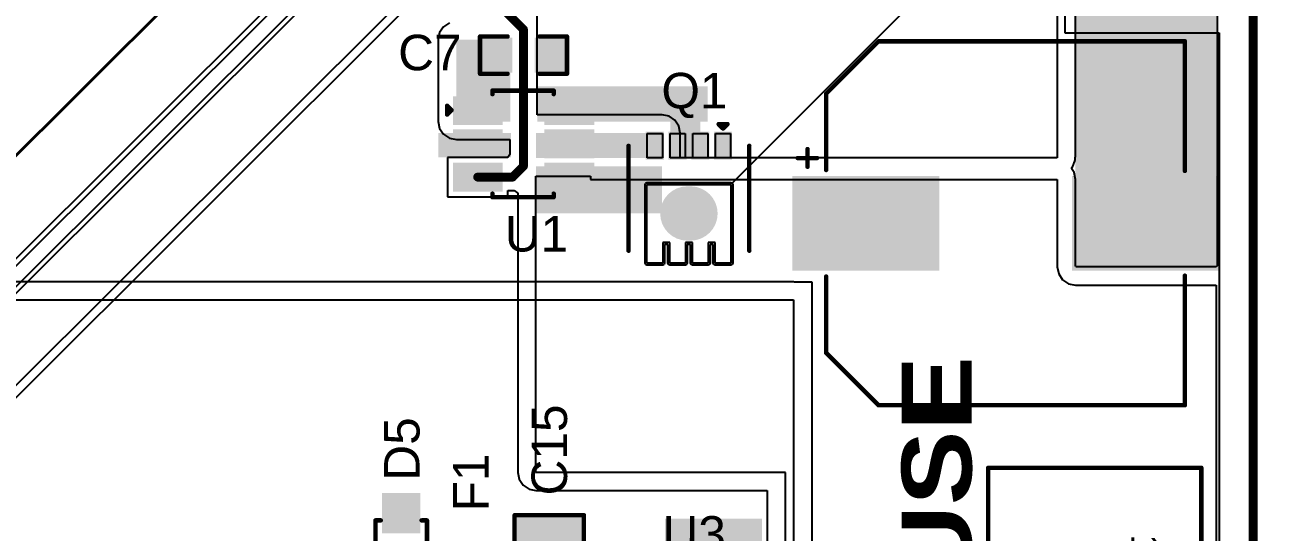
# Model space of a CAD drawing. Header units: inches. Extents: x -5 to 5258, y -4 to 5281.
# Drawn here: x 40.85 to 76.31, y 69.28 to 83.8 of the extents above; entities that cross this region are included whole.
import ezdxf

# ---------------------------------------------------------------- set-up
doc = ezdxf.new("R2010")
doc.units = ezdxf.units.IN
for name, color, linetype in [('Board Outline', 216, 'Continuous'), ('Bottom Layer', 5, 'Continuous'), ('Bottom Solder', 6, 'Continuous'), ('Multi-Layer', 9, 'Continuous'), ('Pad Holes', 156, 'Continuous'), ('Top Layer', 1, 'Continuous'), ('Top Overlay', 2, 'Continuous'), ('Top Paste', 8, 'Continuous'), ('Top Solder', 216, 'Continuous')]:
    doc.layers.add(name, color=color, linetype=linetype)
doc.styles.add('Arial', font='', dxfattribs={"height": 0.2})
doc.styles.add('Arial Black_Bold', font='', dxfattribs={"height": 0.2})
doc.styles.get('Arial').set_extended_font_data('Arial')
doc.styles.get('Arial Black_Bold').set_extended_font_data('Arial Black', bold=True)

# ---------------------------------------------------------------- blocks, each defined once
blk = doc.blocks.new('28_UFQFPN__4_4__9')
at = {"layer": 'Top Solder'}
for p in [(-1.739, 1.711), (-1.589, -1.289), (-1.289, 2.211), (-1.289, -1.589), (1.561, -1.589), (1.711, 2.211), (2.211, 1.711), (2.211, -1.289)]:
    blk.add_line(p, (5248.373, 5235.421), dxfattribs=at)
blk = doc.blocks.new('SOT_23_6_14')
at = {"layer": 'Top Layer'}
for points in [[(-1.92, 1.26), (-0.7, 1.26), (-0.7, 0.64), (-1.92, 0.64)], [(0.7, 1.26), (1.92, 1.26), (1.92, 0.64), (0.7, 0.64)], [(-1.92, 0.31), (-0.7, 0.31), (-0.7, -0.31), (-1.92, -0.31)], [(0.7, 0.31), (1.92, 0.31), (1.92, -0.31), (0.7, -0.31)], [(-1.92, -0.64), (-0.7, -0.64), (-0.7, -1.26), (-1.92, -1.26)], [(0.7, -0.64), (1.92, -0.64), (1.92, -1.26), (0.7, -1.26)]]:
    blk.add_hatch(color=1, dxfattribs=at).paths.add_polyline_path(points)
at = {"layer": 'Top Paste'}
for points in [[(-1.92, 1.26), (-0.7, 1.26), (-0.7, 0.64), (-1.92, 0.64)], [(0.7, 1.26), (1.92, 1.26), (1.92, 0.64), (0.7, 0.64)], [(-1.92, 0.31), (-0.7, 0.31), (-0.7, -0.31), (-1.92, -0.31)], [(0.7, 0.31), (1.92, 0.31), (1.92, -0.31), (0.7, -0.31)], [(-1.92, -0.64), (-0.7, -0.64), (-0.7, -1.26), (-1.92, -1.26)], [(0.7, -0.64), (1.92, -0.64), (1.92, -1.26), (0.7, -1.26)]]:
    blk.add_hatch(color=8, dxfattribs=at).paths.add_polyline_path(points)
at = {"layer": 'Top Solder'}
for points in [[(-2.022, 1.362), (-0.598, 1.362), (-0.598, 0.538), (-2.022, 0.538)], [(0.598, 1.362), (2.022, 1.362), (2.022, 0.538), (0.598, 0.538)], [(-2.022, 0.412), (-0.598, 0.412), (-0.598, -0.412), (-2.022, -0.412)], [(0.598, 0.412), (2.022, 0.412), (2.022, -0.412), (0.598, -0.412)], [(-2.022, -0.538), (-0.598, -0.538), (-0.598, -1.362), (-2.022, -1.362)], [(0.598, -0.538), (2.022, -0.538), (2.022, -1.362), (0.598, -1.362)]]:
    blk.add_hatch(color=216, dxfattribs=at).paths.add_polyline_path(points)
at = {"layer": 'Top Overlay'}
for points in [[(-0.889, 1.524, 0.127, 0.127, 0), (0.864, 1.524, 0.127, 0.127, 0)], [(-0.889, 1.424, 0.127, 0.127, 0), (-0.889, 1.524, 0.127, 0.127, 0)], [(0.864, 1.424, 0.127, 0.127, 0), (0.864, 1.524, 0.127, 0.127, 0)], [(-2.184, 1.092, 0.127, 0.127, 0), (-2.057, 0.965, 0.127, 0.127, 0)], [(-2.184, 0.838, 0.127, 0.127, 0), (-2.184, 1.092, 0.127, 0.127, 0)], [(-2.184, 0.838, 0.127, 0.127, 0), (-2.057, 0.965, 0.127, 0.127, 0)], [(-0.889, -1.524, 0.127, 0.127, 0), (-0.889, -1.424, 0.127, 0.127, 0)], [(0.864, -1.524, 0.127, 0.127, 0), (0.864, -1.424, 0.127, 0.127, 0)], [(-0.889, -1.524, 0.127, 0.127, 0), (0.864, -1.524, 0.127, 0.127, 0)]]:
    blk.add_lwpolyline(points, format="xyseb", dxfattribs=at)
for points in [[(-0.921, 1.524, 0.0635, 0.0635, 1), (-0.857, 1.524, 0.0635, 0.0635, 1)], [(-0.921, 1.524, 0.0635, 0.0635, 1), (-0.857, 1.524, 0.0635, 0.0635, 1)], [(-0.921, 1.424, 0.0635, 0.0635, 1), (-0.857, 1.424, 0.0635, 0.0635, 1)], [(0.832, 1.524, 0.0635, 0.0635, 1), (0.895, 1.524, 0.0635, 0.0635, 1)], [(0.832, 1.524, 0.0635, 0.0635, 1), (0.895, 1.524, 0.0635, 0.0635, 1)], [(0.832, 1.424, 0.0635, 0.0635, 1), (0.895, 1.424, 0.0635, 0.0635, 1)], [(-2.216, 1.092, 0.0635, 0.0635, 1), (-2.153, 1.092, 0.0635, 0.0635, 1)], [(-2.216, 1.092, 0.0635, 0.0635, 1), (-2.153, 1.092, 0.0635, 0.0635, 1)], [(-2.216, 0.838, 0.0635, 0.0635, 1), (-2.153, 0.838, 0.0635, 0.0635, 1)], [(-2.216, 0.838, 0.0635, 0.0635, 1), (-2.153, 0.838, 0.0635, 0.0635, 1)], [(-2.089, 0.965, 0.0635, 0.0635, 1), (-2.026, 0.965, 0.0635, 0.0635, 1)], [(-2.089, 0.965, 0.0635, 0.0635, 1), (-2.026, 0.965, 0.0635, 0.0635, 1)], [(-0.921, -1.424, 0.0635, 0.0635, 1), (-0.857, -1.424, 0.0635, 0.0635, 1)], [(0.832, -1.424, 0.0635, 0.0635, 1), (0.895, -1.424, 0.0635, 0.0635, 1)], [(-0.921, -1.524, 0.0635, 0.0635, 1), (-0.857, -1.524, 0.0635, 0.0635, 1)], [(-0.921, -1.524, 0.0635, 0.0635, 1), (-0.857, -1.524, 0.0635, 0.0635, 1)], [(0.832, -1.524, 0.0635, 0.0635, 1), (0.895, -1.524, 0.0635, 0.0635, 1)], [(0.832, -1.524, 0.0635, 0.0635, 1), (0.895, -1.524, 0.0635, 0.0635, 1)]]:
    blk.add_lwpolyline(points, format="xyseb", close=True, dxfattribs=at)
blk = doc.blocks.new('P____DI_3333_8_91')
at = {"layer": 'Top Layer'}
for points in [[(-0.62, 1.185), (-0.62, 0.765), (-1.32, 0.765), (-1.32, 1.185)], [(-0.62, 0.535), (-0.62, 0.115), (-1.32, 0.115), (-1.32, 0.535)], [(-0.62, -0.115), (-0.62, -0.535), (-1.32, -0.535), (-1.32, -0.115)], [(-0.62, -0.765), (-0.62, -1.185), (-1.32, -1.185), (-1.32, -0.765)]]:
    blk.add_hatch(color=1, dxfattribs=at).paths.add_polyline_path(points)
h = blk.add_hatch(color=1, dxfattribs=at)
edge = h.paths.add_edge_path()
edge.add_arc((0.97, 0.045), 0.675, 0, 180)
edge.add_line((0.295, 0.045), (0.295, -0.045))
edge.add_arc((0.97, -0.045), 0.675, 180, 360)
edge.add_line((1.645, -0.045), (1.645, 0.045))
at = {"layer": 'Top Paste'}
h = blk.add_hatch(color=8, dxfattribs=at)
edge = h.paths.add_edge_path()
edge.add_arc((0.97, 0.045), 0.675, 0, 180)
edge.add_line((0.295, 0.045), (0.295, -0.045))
edge.add_arc((0.97, -0.045), 0.675, 180, 360)
edge.add_line((1.645, -0.045), (1.645, 0.045))
at = {"layer": 'Top Solder'}
for points in [[(-0.57, 1.235), (-0.57, 0.715), (-1.37, 0.715), (-1.37, 1.235)], [(-0.57, 0.585), (-0.57, 0.065), (-1.37, 0.065), (-1.37, 0.585)], [(-0.57, -0.065), (-0.57, -0.585), (-1.37, -0.585), (-1.37, -0.065)], [(-0.57, -0.715), (-0.57, -1.235), (-1.37, -1.235), (-1.37, -0.715)]]:
    blk.add_hatch(color=216, dxfattribs=at).paths.add_polyline_path(points)
h = blk.add_hatch(color=216, dxfattribs=at)
edge = h.paths.add_edge_path()
edge.add_arc((0.97, 0.045), 0.777, 0, 180)
edge.add_line((0.193, 0.045), (0.193, -0.045))
edge.add_arc((0.97, -0.045), 0.777, 180, 360)
edge.add_line((1.747, -0.045), (1.747, 0.045))
at = {"layer": 'Top Layer'}
for p, q in [((0.14, 1.2), (0.14, 1.2)), ((0.14, 1.2), (2.39, 1.2)), ((0.14, -1.2), (0.14, 1.2)), ((2.39, 1.2), (2.39, 0.75)), ((2.39, 0.75), (1.8, 0.75)), ((1.8, 0.75), (1.8, 0.55)), ((1.8, 0.55), (2.39, 0.55)), ((2.39, 0.55), (2.39, 0.1)), ((2.39, 0.1), (1.8, 0.1)), ((1.8, 0.1), (1.8, -0.1)), ((1.8, -0.1), (2.39, -0.1)), ((2.39, -0.1), (2.39, -0.55)), ((2.39, -0.55), (1.8, -0.55)), ((1.8, -0.55), (1.8, -0.75)), ((1.8, -0.75), (2.39, -0.75)), ((2.39, -0.75), (2.39, -1.2)), ((2.39, -1.2), (0.14, -1.2))]:
    blk.add_line(p, q, dxfattribs=at)
at = {"layer": 'Top Overlay'}
for points in [[(-0.965, 1.727, 0.127, 0.127, 0), (2.035, 1.727, 0.127, 0.127, 0)], [(-1.459, 0.977, 0.127, 0.127, 0), (-1.586, 1.104, 0.127, 0.127, 0)], [(-1.586, 0.85, 0.127, 0.127, 0), (-1.586, 1.104, 0.127, 0.127, 0)], [(-1.586, 0.85, 0.127, 0.127, 0), (-1.459, 0.977, 0.127, 0.127, 0)], [(2.035, -1.727, 0.127, 0.127, 0), (-0.965, -1.727, 0.127, 0.127, 0)]]:
    blk.add_lwpolyline(points, format="xyseb", dxfattribs=at)
for points in [[(-0.997, 1.727, 0.0635, 0.0635, 1), (-0.933, 1.727, 0.0635, 0.0635, 1)], [(2.003, 1.727, 0.0635, 0.0635, 1), (2.067, 1.727, 0.0635, 0.0635, 1)], [(-1.618, 1.104, 0.0635, 0.0635, 1), (-1.555, 1.104, 0.0635, 0.0635, 1)], [(-1.618, 1.104, 0.0635, 0.0635, 1), (-1.555, 1.104, 0.0635, 0.0635, 1)], [(-1.618, 0.85, 0.0635, 0.0635, 1), (-1.555, 0.85, 0.0635, 0.0635, 1)], [(-1.618, 0.85, 0.0635, 0.0635, 1), (-1.555, 0.85, 0.0635, 0.0635, 1)], [(-1.491, 0.977, 0.0635, 0.0635, 1), (-1.428, 0.977, 0.0635, 0.0635, 1)], [(-1.491, 0.977, 0.0635, 0.0635, 1), (-1.428, 0.977, 0.0635, 0.0635, 1)], [(-0.997, -1.727, 0.0635, 0.0635, 1), (-0.933, -1.727, 0.0635, 0.0635, 1)], [(2.003, -1.727, 0.0635, 0.0635, 1), (2.067, -1.727, 0.0635, 0.0635, 1)]]:
    blk.add_lwpolyline(points, format="xyseb", close=True, dxfattribs=at)
at = {"layer": 'Top Paste'}
for p, q in [((-1.32, 0.76), (-1.32, 1.19)), ((-1.32, 1.19), (-0.62, 1.19)), ((-0.62, 1.19), (-0.62, 1.19)), ((-0.62, 1.19), (-0.62, 0.76)), ((0.14, -1.2), (0.14, 1.2)), ((0.14, 1.2), (2.39, 1.2)), ((2.39, 1.2), (2.39, 0.75)), ((-0.62, 0.76), (-1.32, 0.76)), ((2.39, 0.75), (1.8, 0.75)), ((1.8, 0.75), (1.8, 0.55)), ((-1.32, 0.11), (-1.32, 0.54)), ((-1.32, 0.54), (-0.62, 0.54)), ((-0.62, 0.54), (-0.62, 0.54)), ((-0.62, 0.54), (-0.62, 0.11)), ((1.8, 0.55), (2.39, 0.55)), ((2.39, 0.55), (2.39, 0.1)), ((-0.62, 0.11), (-1.32, 0.11)), ((2.39, 0.1), (1.8, 0.1)), ((1.8, 0.1), (1.8, -0.1)), ((-1.32, -0.54), (-1.32, -0.11)), ((-1.32, -0.11), (-0.62, -0.11)), ((-0.62, -0.11), (-0.62, -0.11)), ((-0.62, -0.11), (-0.62, -0.54)), ((1.8, -0.1), (2.39, -0.1)), ((2.39, -0.1), (2.39, -0.55)), ((-0.62, -0.54), (-1.32, -0.54)), ((2.39, -0.55), (1.8, -0.55)), ((1.8, -0.55), (1.8, -0.75)), ((-1.32, -1.19), (-1.32, -0.76)), ((-1.32, -0.76), (-0.62, -0.76)), ((-0.62, -0.76), (-0.62, -0.76)), ((-0.62, -0.76), (-0.62, -1.19)), ((1.8, -0.75), (2.39, -0.75)), ((2.39, -0.75), (2.39, -1.2)), ((-0.62, -1.19), (-1.32, -1.19)), ((2.39, -1.2), (0.14, -1.2)), ((2.39, -1.2), (2.39, -1.2))]:
    blk.add_line(p, q, dxfattribs=at)
at = {"layer": 'Top Solder'}
for p, q in [((0.102, 1.238), (-5201.517, 5197.903)), ((0.086, 1.2), (0.102, 1.238)), ((0.086, -1.2), (0.086, 1.2)), ((0.102, 1.238), (0.14, 1.254)), ((0.14, 1.254), (2.39, 1.254)), ((2.39, 1.254), (2.428, 1.238)), ((2.428, 1.238), (2.444, 1.2)), ((2.444, 1.2), (2.444, 0.75)), ((2.428, 0.712), (2.39, 0.696)), ((2.444, 0.75), (2.428, 0.712)), ((2.39, 0.696), (1.854, 0.696)), ((1.854, 0.696), (1.854, 0.604)), ((1.854, 0.604), (2.39, 0.604)), ((2.39, 0.604), (2.428, 0.588)), ((2.428, 0.588), (2.444, 0.55)), ((2.444, 0.55), (2.444, 0.1)), ((2.39, 0.046), (1.854, 0.046)), ((1.854, 0.046), (1.854, -0.046)), ((2.428, 0.062), (2.39, 0.046)), ((2.444, 0.1), (2.428, 0.062)), ((1.854, -0.046), (2.39, -0.046)), ((2.39, -0.046), (2.428, -0.062)), ((2.428, -0.062), (2.444, -0.1)), ((2.444, -0.1), (2.444, -0.55)), ((2.39, -0.604), (1.854, -0.604)), ((1.854, -0.604), (1.854, -0.696)), ((1.854, -0.696), (2.39, -0.696)), ((2.428, -0.588), (2.39, -0.604)), ((2.39, -0.696), (2.428, -0.712)), ((2.444, -0.55), (2.428, -0.588)), ((2.428, -0.712), (2.444, -0.75)), ((2.444, -0.75), (2.444, -1.2)), ((0.102, -1.238), (0.086, -1.2)), ((0.14, -1.254), (0.102, -1.238)), ((2.39, -1.254), (0.14, -1.254)), ((2.428, -1.238), (2.39, -1.254)), ((2.444, -1.2), (2.428, -1.238))]:
    blk.add_line(p, q, dxfattribs=at)
blk = doc.blocks.new('178_6165_0002_116')
at = {"layer": 'Bottom Layer'}
blk.add_hatch(color=5, dxfattribs=at).paths.add_polyline_path([(-7.5, 2.35), (-5.3, 2.35), (-5.3, 0.15), (-7.5, 0.15)])
h = blk.add_hatch(color=5, dxfattribs=at)
edge = h.paths.add_edge_path()
edge.add_arc((-2.9, 1.25), 1.1, 0, 360)
h = blk.add_hatch(color=5, dxfattribs=at)
edge = h.paths.add_edge_path()
edge.add_arc((2.9, 1.25), 1.1, 0, 360)
h = blk.add_hatch(color=5, dxfattribs=at)
edge = h.paths.add_edge_path()
edge.add_arc((6.4, 1.25), 1.1, 0, 360)
h = blk.add_hatch(color=5, dxfattribs=at)
edge = h.paths.add_edge_path()
edge.add_arc((-6.4, -1.25), 1.1, 0, 360)
h = blk.add_hatch(color=5, dxfattribs=at)
edge = h.paths.add_edge_path()
edge.add_arc((-2.9, -1.25), 1.1, 0, 360)
h = blk.add_hatch(color=5, dxfattribs=at)
edge = h.paths.add_edge_path()
edge.add_arc((2.9, -1.25), 1.1, 0, 360)
h = blk.add_hatch(color=5, dxfattribs=at)
edge = h.paths.add_edge_path()
edge.add_arc((6.4, -1.25), 1.1, 0, 360)
at = {"layer": 'Bottom Solder'}
blk.add_hatch(color=6, dxfattribs=at).paths.add_polyline_path([(-7.551, 2.401), (-5.249, 2.401), (-5.249, 0.099), (-7.551, 0.099)])
h = blk.add_hatch(color=6, dxfattribs=at)
edge = h.paths.add_edge_path()
edge.add_arc((-2.9, 1.25), 1.151, 0, 360)
h = blk.add_hatch(color=6, dxfattribs=at)
edge = h.paths.add_edge_path()
edge.add_arc((2.9, 1.25), 1.151, 0, 360)
h = blk.add_hatch(color=6, dxfattribs=at)
edge = h.paths.add_edge_path()
edge.add_arc((6.4, 1.25), 1.151, 0, 360)
h = blk.add_hatch(color=6, dxfattribs=at)
edge = h.paths.add_edge_path()
edge.add_arc((0, 0), 0.102, 0, 360)
h = blk.add_hatch(color=6, dxfattribs=at)
edge = h.paths.add_edge_path()
edge.add_arc((-6.4, -1.25), 1.151, 0, 360)
h = blk.add_hatch(color=6, dxfattribs=at)
edge = h.paths.add_edge_path()
edge.add_arc((-2.9, -1.25), 1.151, 0, 360)
h = blk.add_hatch(color=6, dxfattribs=at)
edge = h.paths.add_edge_path()
edge.add_arc((2.9, -1.25), 1.151, 0, 360)
h = blk.add_hatch(color=6, dxfattribs=at)
edge = h.paths.add_edge_path()
edge.add_arc((6.4, -1.25), 1.151, 0, 360)
at = {"layer": 'Multi-Layer'}
blk.add_hatch(color=9, dxfattribs=at).paths.add_polyline_path([(-7.5, 2.35), (-5.3, 2.35), (-5.3, 0.15), (-7.5, 0.15)])
h = blk.add_hatch(color=9, dxfattribs=at)
edge = h.paths.add_edge_path()
edge.add_arc((-2.9, 1.25), 1.1, 0, 360)
h = blk.add_hatch(color=9, dxfattribs=at)
edge = h.paths.add_edge_path()
edge.add_arc((2.9, 1.25), 1.1, 0, 360)
h = blk.add_hatch(color=9, dxfattribs=at)
edge = h.paths.add_edge_path()
edge.add_arc((6.4, 1.25), 1.1, 0, 360)
h = blk.add_hatch(color=9, dxfattribs=at)
edge = h.paths.add_edge_path()
edge.add_arc((-6.4, -1.25), 1.1, 0, 360)
h = blk.add_hatch(color=9, dxfattribs=at)
edge = h.paths.add_edge_path()
edge.add_arc((-2.9, -1.25), 1.1, 0, 360)
h = blk.add_hatch(color=9, dxfattribs=at)
edge = h.paths.add_edge_path()
edge.add_arc((2.9, -1.25), 1.1, 0, 360)
h = blk.add_hatch(color=9, dxfattribs=at)
edge = h.paths.add_edge_path()
edge.add_arc((6.4, -1.25), 1.1, 0, 360)
at = {"layer": 'Pad Holes'}
h = blk.add_hatch(color=7, dxfattribs=at)
edge = h.paths.add_edge_path()
edge.add_arc((-6.4, 1.25), 0.75, 0, 360)
h = blk.add_hatch(color=7, dxfattribs=at)
edge = h.paths.add_edge_path()
edge.add_arc((-2.9, 1.25), 0.75, 0, 360)
h = blk.add_hatch(color=7, dxfattribs=at)
edge = h.paths.add_edge_path()
edge.add_arc((2.9, 1.25), 0.75, 0, 360)
h = blk.add_hatch(color=7, dxfattribs=at)
edge = h.paths.add_edge_path()
edge.add_arc((6.4, 1.25), 0.75, 0, 360)
h = blk.add_hatch(color=7, dxfattribs=at)
edge = h.paths.add_edge_path()
edge.add_arc((0, 0), 1.25, 0, 360)
h = blk.add_hatch(color=7, dxfattribs=at)
edge = h.paths.add_edge_path()
edge.add_arc((-6.4, -1.25), 0.75, 0, 360)
h = blk.add_hatch(color=7, dxfattribs=at)
edge = h.paths.add_edge_path()
edge.add_arc((-2.9, -1.25), 0.75, 0, 360)
h = blk.add_hatch(color=7, dxfattribs=at)
edge = h.paths.add_edge_path()
edge.add_arc((2.9, -1.25), 0.75, 0, 360)
h = blk.add_hatch(color=7, dxfattribs=at)
edge = h.paths.add_edge_path()
edge.add_arc((6.4, -1.25), 0.75, 0, 360)
at = {"layer": 'Top Layer'}
blk.add_hatch(color=1, dxfattribs=at).paths.add_polyline_path([(-7.5, 2.35), (-5.3, 2.35), (-5.3, 0.15), (-7.5, 0.15)])
h = blk.add_hatch(color=1, dxfattribs=at)
edge = h.paths.add_edge_path()
edge.add_arc((-2.9, 1.25), 1.1, 0, 360)
h = blk.add_hatch(color=1, dxfattribs=at)
edge = h.paths.add_edge_path()
edge.add_arc((2.9, 1.25), 1.1, 0, 360)
h = blk.add_hatch(color=1, dxfattribs=at)
edge = h.paths.add_edge_path()
edge.add_arc((6.4, 1.25), 1.1, 0, 360)
h = blk.add_hatch(color=1, dxfattribs=at)
edge = h.paths.add_edge_path()
edge.add_arc((-6.4, -1.25), 1.1, 0, 360)
h = blk.add_hatch(color=1, dxfattribs=at)
edge = h.paths.add_edge_path()
edge.add_arc((-2.9, -1.25), 1.1, 0, 360)
h = blk.add_hatch(color=1, dxfattribs=at)
edge = h.paths.add_edge_path()
edge.add_arc((2.9, -1.25), 1.1, 0, 360)
h = blk.add_hatch(color=1, dxfattribs=at)
edge = h.paths.add_edge_path()
edge.add_arc((6.4, -1.25), 1.1, 0, 360)
at = {"layer": 'Top Solder'}
blk.add_hatch(color=216, dxfattribs=at).paths.add_polyline_path([(-7.551, 2.401), (-5.249, 2.401), (-5.249, 0.099), (-7.551, 0.099)])
h = blk.add_hatch(color=216, dxfattribs=at)
edge = h.paths.add_edge_path()
edge.add_arc((-2.9, 1.25), 1.151, 0, 360)
h = blk.add_hatch(color=216, dxfattribs=at)
edge = h.paths.add_edge_path()
edge.add_arc((2.9, 1.25), 1.151, 0, 360)
h = blk.add_hatch(color=216, dxfattribs=at)
edge = h.paths.add_edge_path()
edge.add_arc((6.4, 1.25), 1.151, 0, 360)
h = blk.add_hatch(color=216, dxfattribs=at)
edge = h.paths.add_edge_path()
edge.add_arc((0, 0), 0.102, 0, 360)
h = blk.add_hatch(color=216, dxfattribs=at)
edge = h.paths.add_edge_path()
edge.add_arc((-6.4, -1.25), 1.151, 0, 360)
h = blk.add_hatch(color=216, dxfattribs=at)
edge = h.paths.add_edge_path()
edge.add_arc((-2.9, -1.25), 1.151, 0, 360)
h = blk.add_hatch(color=216, dxfattribs=at)
edge = h.paths.add_edge_path()
edge.add_arc((2.9, -1.25), 1.151, 0, 360)
h = blk.add_hatch(color=216, dxfattribs=at)
edge = h.paths.add_edge_path()
edge.add_arc((6.4, -1.25), 1.151, 0, 360)
at = {"layer": 'Top Overlay'}
for points in [[(10.033, 3.048, 0.127, 0.127, 0), (-10.033, 3.048, 0.127, 0.127, 0)], [(-10.033, -3.048, 0.127, 0.127, 0), (-10.033, 3.048, 0.127, 0.127, 0)], [(10.033, -3.048, 0.127, 0.127, 0), (10.033, 3.048, 0.127, 0.127, 0)], [(10.033, -3.048, 0.127, 0.127, 0), (-10.033, -3.048, 0.127, 0.127, 0)]]:
    blk.add_lwpolyline(points, format="xyseb", dxfattribs=at)
for points in [[(-10.065, 3.048, 0.0635, 0.0635, 1), (-10.001, 3.048, 0.0635, 0.0635, 1)], [(-10.065, 3.048, 0.0635, 0.0635, 1), (-10.001, 3.048, 0.0635, 0.0635, 1)], [(10.001, 3.048, 0.0635, 0.0635, 1), (10.065, 3.048, 0.0635, 0.0635, 1)], [(10.001, 3.048, 0.0635, 0.0635, 1), (10.065, 3.048, 0.0635, 0.0635, 1)], [(-10.065, -3.048, 0.0635, 0.0635, 1), (-10.001, -3.048, 0.0635, 0.0635, 1)], [(-10.065, -3.048, 0.0635, 0.0635, 1), (-10.001, -3.048, 0.0635, 0.0635, 1)], [(10.001, -3.048, 0.0635, 0.0635, 1), (10.065, -3.048, 0.0635, 0.0635, 1)], [(10.001, -3.048, 0.0635, 0.0635, 1), (10.065, -3.048, 0.0635, 0.0635, 1)]]:
    blk.add_lwpolyline(points, format="xyseb", close=True, dxfattribs=at)
at = {"layer": 'Top Overlay', "style": 'Arial'}
blk.add_text('1', height=0.8, dxfattribs=at).set_placement((-8.128, 1.041))
blk = doc.blocks.new('SOD_123_126')
at = {"layer": 'Top Layer'}
for points in [[(-1.1, 0.45), (-1.1, -0.45), (-2.05, -0.45), (-2.05, 0.45)], [(2.05, 0.45), (2.05, -0.45), (1.1, -0.45), (1.1, 0.45)]]:
    blk.add_hatch(color=1, dxfattribs=at).paths.add_polyline_path(points)
at = {"layer": 'Top Overlay'}
for points in [[(0.965, 0.508), (2.819, 0.508), (2.819, 0.8), (0.965, 0.8)], [(2.12, -0.79), (2.819, -0.79), (2.819, 0.785), (2.12, 0.785)], [(0.965, -0.8), (2.819, -0.8), (2.819, -0.508), (0.965, -0.508)]]:
    blk.add_hatch(color=2, dxfattribs=at).paths.add_polyline_path(points)
at = {"layer": 'Top Paste'}
for points in [[(-1.1, 0.45), (-1.1, -0.45), (-2.05, -0.45), (-2.05, 0.45)], [(2.05, 0.45), (2.05, -0.45), (1.1, -0.45), (1.1, 0.45)]]:
    blk.add_hatch(color=8, dxfattribs=at).paths.add_polyline_path(points)
at = {"layer": 'Top Solder'}
for points in [[(-0.998, 0.552), (-0.998, -0.552), (-2.152, -0.552), (-2.152, 0.552)], [(2.152, 0.552), (2.152, -0.552), (0.998, -0.552), (0.998, 0.552)]]:
    blk.add_hatch(color=216, dxfattribs=at).paths.add_polyline_path(points)
at = {"layer": 'Top Overlay'}
for points in [[(0.965, 0.737, 0.127, 0.127, 0), (-1.372, 0.737, 0.127, 0.127, 0)], [(-1.372, 0.584, 0.127, 0.127, 0), (-1.372, 0.737, 0.127, 0.127, 0)], [(-1.372, -0.737, 0.127, 0.127, 0), (-1.372, -0.584, 0.127, 0.127, 0)], [(0.965, -0.737, 0.127, 0.127, 0), (-1.372, -0.737, 0.127, 0.127, 0)]]:
    blk.add_lwpolyline(points, format="xyseb", dxfattribs=at)
for points in [[(-1.403, 0.737, 0.0635, 0.0635, 1), (-1.34, 0.737, 0.0635, 0.0635, 1)], [(-1.403, 0.737, 0.0635, 0.0635, 1), (-1.34, 0.737, 0.0635, 0.0635, 1)], [(0.933, 0.737, 0.0635, 0.0635, 1), (0.997, 0.737, 0.0635, 0.0635, 1)], [(-1.403, 0.584, 0.0635, 0.0635, 1), (-1.34, 0.584, 0.0635, 0.0635, 1)], [(-1.403, -0.584, 0.0635, 0.0635, 1), (-1.34, -0.584, 0.0635, 0.0635, 1)], [(-1.403, -0.737, 0.0635, 0.0635, 1), (-1.34, -0.737, 0.0635, 0.0635, 1)], [(-1.403, -0.737, 0.0635, 0.0635, 1), (-1.34, -0.737, 0.0635, 0.0635, 1)], [(0.933, -0.737, 0.0635, 0.0635, 1), (0.997, -0.737, 0.0635, 0.0635, 1)]]:
    blk.add_lwpolyline(points, format="xyseb", close=True, dxfattribs=at)
blk = doc.blocks.new('C___1206_154')
at = {"layer": 'Top Layer'}
for points in [[(-2.032, 0.889), (-0.508, 0.889), (-0.508, -0.889), (-2.032, -0.889)], [(0.508, 0.889), (2.032, 0.889), (2.032, -0.889), (0.508, -0.889)]]:
    blk.add_hatch(color=1, dxfattribs=at).paths.add_polyline_path(points)
at = {"layer": 'Top Paste'}
for points in [[(-2.032, 0.889), (-0.508, 0.889), (-0.508, -0.889), (-2.032, -0.889)], [(0.508, 0.889), (2.032, 0.889), (2.032, -0.889), (0.508, -0.889)]]:
    blk.add_hatch(color=8, dxfattribs=at).paths.add_polyline_path(points)
at = {"layer": 'Top Solder'}
for points in [[(-2.134, 0.991), (-0.406, 0.991), (-0.406, -0.991), (-2.134, -0.991)], [(0.406, 0.991), (2.134, 0.991), (2.134, -0.991), (0.406, -0.991)]]:
    blk.add_hatch(color=216, dxfattribs=at).paths.add_polyline_path(points)
at = {"layer": 'Top Overlay'}
for points in [[(-0.61, 0.991, 0.127, 0.127, 0), (-2.134, 0.991, 0.127, 0.127, 0)], [(-2.134, -0.991, 0.127, 0.127, 0), (-2.134, 0.991, 0.127, 0.127, 0)], [(2.134, 0.991, 0.127, 0.127, 0), (0.61, 0.991, 0.127, 0.127, 0)], [(2.134, -0.991, 0.127, 0.127, 0), (2.134, 0.991, 0.127, 0.127, 0)], [(-0.61, -0.991, 0.127, 0.127, 0), (-2.134, -0.991, 0.127, 0.127, 0)], [(2.134, -0.991, 0.127, 0.127, 0), (0.61, -0.991, 0.127, 0.127, 0)]]:
    blk.add_lwpolyline(points, format="xyseb", dxfattribs=at)
for points in [[(-2.165, 0.991, 0.0635, 0.0635, 1), (-2.102, 0.991, 0.0635, 0.0635, 1)], [(-2.165, 0.991, 0.0635, 0.0635, 1), (-2.102, 0.991, 0.0635, 0.0635, 1)], [(-0.641, 0.991, 0.0635, 0.0635, 1), (-0.578, 0.991, 0.0635, 0.0635, 1)], [(0.578, 0.991, 0.0635, 0.0635, 1), (0.641, 0.991, 0.0635, 0.0635, 1)], [(2.102, 0.991, 0.0635, 0.0635, 1), (2.165, 0.991, 0.0635, 0.0635, 1)], [(2.102, 0.991, 0.0635, 0.0635, 1), (2.165, 0.991, 0.0635, 0.0635, 1)], [(-2.165, -0.991, 0.0635, 0.0635, 1), (-2.102, -0.991, 0.0635, 0.0635, 1)], [(-2.165, -0.991, 0.0635, 0.0635, 1), (-2.102, -0.991, 0.0635, 0.0635, 1)], [(-0.641, -0.991, 0.0635, 0.0635, 1), (-0.578, -0.991, 0.0635, 0.0635, 1)], [(0.578, -0.991, 0.0635, 0.0635, 1), (0.641, -0.991, 0.0635, 0.0635, 1)], [(2.102, -0.991, 0.0635, 0.0635, 1), (2.165, -0.991, 0.0635, 0.0635, 1)], [(2.102, -0.991, 0.0635, 0.0635, 1), (2.165, -0.991, 0.0635, 0.0635, 1)]]:
    blk.add_lwpolyline(points, format="xyseb", close=True, dxfattribs=at)
blk = doc.blocks.new('C___0603_162')
at = {"layer": 'Top Layer'}
for points in [[(-0.381, 0.445), (-0.381, -0.445), (-1.143, -0.445), (-1.143, 0.445)], [(1.143, 0.445), (1.143, -0.445), (0.381, -0.445), (0.381, 0.445)]]:
    blk.add_hatch(color=1, dxfattribs=at).paths.add_polyline_path(points)
at = {"layer": 'Top Paste'}
for points in [[(-0.381, 0.445), (-0.381, -0.445), (-1.143, -0.445), (-1.143, 0.445)], [(1.143, 0.445), (1.143, -0.445), (0.381, -0.445), (0.381, 0.445)]]:
    blk.add_hatch(color=8, dxfattribs=at).paths.add_polyline_path(points)
at = {"layer": 'Top Solder'}
for points in [[(-0.321, 0.504), (-0.321, -0.504), (-1.203, -0.504), (-1.203, 0.504)], [(1.203, 0.504), (1.203, -0.504), (0.321, -0.504), (0.321, 0.504)]]:
    blk.add_hatch(color=216, dxfattribs=at).paths.add_polyline_path(points)
at = {"layer": 'Top Overlay'}
for points in [[(-1.245, 0.533, 0.127, 0.127, 0), (-0.457, 0.533, 0.127, 0.127, 0)], [(-1.245, -0.533, 0.127, 0.127, 0), (-1.245, 0.533, 0.127, 0.127, 0)], [(0.457, 0.533, 0.127, 0.127, 0), (1.245, 0.533, 0.127, 0.127, 0)], [(1.245, -0.533, 0.127, 0.127, 0), (1.245, 0.533, 0.127, 0.127, 0)], [(-1.245, -0.533, 0.127, 0.127, 0), (-0.457, -0.533, 0.127, 0.127, 0)], [(0.457, -0.533, 0.127, 0.127, 0), (1.245, -0.533, 0.127, 0.127, 0)]]:
    blk.add_lwpolyline(points, format="xyseb", dxfattribs=at)
for points in [[(-1.276, 0.533, 0.0635, 0.0635, 1), (-1.213, 0.533, 0.0635, 0.0635, 1)], [(-1.276, 0.533, 0.0635, 0.0635, 1), (-1.213, 0.533, 0.0635, 0.0635, 1)], [(-0.489, 0.533, 0.0635, 0.0635, 1), (-0.425, 0.533, 0.0635, 0.0635, 1)], [(0.425, 0.533, 0.0635, 0.0635, 1), (0.489, 0.533, 0.0635, 0.0635, 1)], [(1.213, 0.533, 0.0635, 0.0635, 1), (1.276, 0.533, 0.0635, 0.0635, 1)], [(1.213, 0.533, 0.0635, 0.0635, 1), (1.276, 0.533, 0.0635, 0.0635, 1)], [(-1.276, -0.533, 0.0635, 0.0635, 1), (-1.213, -0.533, 0.0635, 0.0635, 1)], [(-1.276, -0.533, 0.0635, 0.0635, 1), (-1.213, -0.533, 0.0635, 0.0635, 1)], [(-0.489, -0.533, 0.0635, 0.0635, 1), (-0.425, -0.533, 0.0635, 0.0635, 1)], [(0.425, -0.533, 0.0635, 0.0635, 1), (0.489, -0.533, 0.0635, 0.0635, 1)], [(1.213, -0.533, 0.0635, 0.0635, 1), (1.276, -0.533, 0.0635, 0.0635, 1)], [(1.213, -0.533, 0.0635, 0.0635, 1), (1.276, -0.533, 0.0635, 0.0635, 1)]]:
    blk.add_lwpolyline(points, format="xyseb", close=True, dxfattribs=at)
blk = doc.blocks.new('UCD_220_F_10__D___167')
at = {"layer": 'Top Layer'}
for points in [[(-6, 1.25), (-2, 1.25), (-2, -1.25), (-6, -1.25)], [(2, 1.25), (6, 1.25), (6, -1.25), (2, -1.25)]]:
    blk.add_hatch(color=1, dxfattribs=at).paths.add_polyline_path(points)
at = {"layer": 'Top Paste'}
for points in [[(-6, 1.25), (-2, 1.25), (-2, -1.25), (-6, -1.25)], [(2, 1.25), (6, 1.25), (6, -1.25), (2, -1.25)]]:
    blk.add_hatch(color=8, dxfattribs=at).paths.add_polyline_path(points)
at = {"layer": 'Top Solder'}
for points in [[(-6.102, 1.352), (-1.898, 1.352), (-1.898, -1.352), (-6.102, -1.352)], [(1.898, 1.352), (6.102, 1.352), (6.102, -1.352), (1.898, -1.352)]]:
    blk.add_hatch(color=216, dxfattribs=at).paths.add_polyline_path(points)
at = {"layer": 'Top Overlay'}
for points in [[(-5.131, 3.708, 0.127, 0.127, 0), (-3.632, 5.207, 0.127, 0.127, 0)], [(-3.632, 5.207, 0.127, 0.127, 0), (5.131, 5.207, 0.127, 0.127, 0)], [(5.131, 1.499, 0.127, 0.127, 0), (5.131, 5.207, 0.127, 0.127, 0)], [(-5.131, 1.524, 0.127, 0.127, 0), (-5.131, 3.708, 0.127, 0.127, 0)], [(-5.664, 1.618, 0.127, 0.127, 0), (-5.664, 2.121, 0.127, 0.127, 0)], [(-5.946, 1.866, 0.127, 0.127, 0), (-5.392, 1.866, 0.127, 0.127, 0)], [(-5.131, -3.708, 0.127, 0.127, 0), (-5.131, -1.524, 0.127, 0.127, 0)], [(5.131, -5.207, 0.127, 0.127, 0), (5.131, -1.499, 0.127, 0.127, 0)], [(-5.131, -3.708, 0.127, 0.127, 0), (-3.632, -5.207, 0.127, 0.127, 0)], [(-3.632, -5.207, 0.127, 0.127, 0), (5.131, -5.207, 0.127, 0.127, 0)]]:
    blk.add_lwpolyline(points, format="xyseb", dxfattribs=at)
for points in [[(-3.664, 5.207, 0.0635, 0.0635, 1), (-3.6, 5.207, 0.0635, 0.0635, 1)], [(-3.664, 5.207, 0.0635, 0.0635, 1), (-3.6, 5.207, 0.0635, 0.0635, 1)], [(5.099, 5.207, 0.0635, 0.0635, 1), (5.163, 5.207, 0.0635, 0.0635, 1)], [(5.099, 5.207, 0.0635, 0.0635, 1), (5.163, 5.207, 0.0635, 0.0635, 1)], [(-5.163, 3.708, 0.0635, 0.0635, 1), (-5.099, 3.708, 0.0635, 0.0635, 1)], [(-5.163, 3.708, 0.0635, 0.0635, 1), (-5.099, 3.708, 0.0635, 0.0635, 1)], [(-5.696, 2.121, 0.0635, 0.0635, 1), (-5.632, 2.121, 0.0635, 0.0635, 1)], [(-5.977, 1.866, 0.0635, 0.0635, 1), (-5.914, 1.866, 0.0635, 0.0635, 1)], [(-5.424, 1.866, 0.0635, 0.0635, 1), (-5.36, 1.866, 0.0635, 0.0635, 1)], [(-5.696, 1.618, 0.0635, 0.0635, 1), (-5.632, 1.618, 0.0635, 0.0635, 1)], [(-5.163, 1.524, 0.0635, 0.0635, 1), (-5.099, 1.524, 0.0635, 0.0635, 1)], [(5.099, 1.499, 0.0635, 0.0635, 1), (5.163, 1.499, 0.0635, 0.0635, 1)], [(-5.163, -1.524, 0.0635, 0.0635, 1), (-5.099, -1.524, 0.0635, 0.0635, 1)], [(5.099, -1.499, 0.0635, 0.0635, 1), (5.163, -1.499, 0.0635, 0.0635, 1)], [(-5.163, -3.708, 0.0635, 0.0635, 1), (-5.099, -3.708, 0.0635, 0.0635, 1)], [(-5.163, -3.708, 0.0635, 0.0635, 1), (-5.099, -3.708, 0.0635, 0.0635, 1)], [(-3.664, -5.207, 0.0635, 0.0635, 1), (-3.6, -5.207, 0.0635, 0.0635, 1)], [(-3.664, -5.207, 0.0635, 0.0635, 1), (-3.6, -5.207, 0.0635, 0.0635, 1)], [(5.099, -5.207, 0.0635, 0.0635, 1), (5.163, -5.207, 0.0635, 0.0635, 1)], [(5.099, -5.207, 0.0635, 0.0635, 1), (5.163, -5.207, 0.0635, 0.0635, 1)]]:
    blk.add_lwpolyline(points, format="xyseb", close=True, dxfattribs=at)

msp = doc.modelspace()

# ---------------------------------------------------------------- hatches: boundary and pattern name
at = {"layer": 'Top Layer'}
for points in [[(70.908, 76.871), (74.93, 76.871), (74.93, 91.57), (70.908, 91.57)], [(54.739, 83.376), (53.2, 83.376), (53.2, 81.032), (54.739, 81.032)], [(55.511, 81.032), (60.386, 81.032), (60.386, 82.042), (55.511, 82.042)], [(59.316, 79.991), (60.176, 79.991), (60.176, 81.342), (59.316, 81.342)], [(52.682, 80.006), (54.76, 80.006), (54.76, 80.702), (52.682, 80.702)], [(55.475, 79.991), (59.086, 79.991), (59.086, 80.702), (55.475, 80.702)], [(55.475, 78.401), (59.086, 78.401), (59.086, 79.752), (55.475, 79.752)], [(59.166, 67.324), (61.941, 67.324), (61.941, 69.667), (59.166, 69.667)]]:
    msp.add_hatch(color=1, dxfattribs=at).paths.add_polyline_path(points)

# ---------------------------------------------------------------- linework, layer by layer
at = {"layer": 'Board Outline'}
msp.add_lwpolyline([(75.991, -3.991, 0.254, 0.254, 0), (75.991, 106.009, 0.254, 0.254, 0)], format="xyseb", dxfattribs=at)
at = {"layer": 'Bottom Layer'}
for p, q in [((70.609, 84.084), (70.609, 83.566)), ((70.609, 83.566), (75.016, 83.566)), ((75.016, 83.566), (75.016, 5.813)), ((62.84, 76.445), (37.719, 76.445)), ((62.873, 76.438), (62.84, 76.445)), ((63.373, 76.438), (62.873, 76.438)), ((63.373, 26.715), (63.373, 76.438)), ((4.623, 75.927), (62.84, 75.927)), ((62.84, 75.927), (62.84, 70.304)), ((62.84, 70.304), (62.84, 61.833))]:
    msp.add_line(p, q, dxfattribs=at)
at = {"layer": 'Top Layer'}
for p, q in [((70.39, 92.088), (70.39, 80.042)), ((70.908, 80.042), (70.908, 91.57)), ((74.965, 91.541), (74.965, 76.9)), ((55.511, 81.22), (55.511, 90.048)), ((52.833, 83.743), (52.721, 83.575)), ((53.001, 83.855), (52.833, 83.743)), ((52.721, 83.575), (52.682, 83.376)), ((52.682, 83.376), (52.682, 81.032)), ((59.086, 81.22), (55.511, 81.22)), ((59.284, 81.181), (59.086, 81.22)), ((52.682, 81.032), (52.721, 80.834)), ((59.452, 81.068), (59.284, 81.181)), ((59.564, 80.9), (59.452, 81.068)), ((59.604, 80.702), (59.564, 80.9)), ((52.721, 80.834), (52.833, 80.666)), ((52.833, 80.666), (53.001, 80.553)), ((53.001, 80.553), (53.2, 80.514)), ((53.2, 80.514), (54.73, 80.514)), ((54.73, 80.514), (54.73, 80.084)), ((59.604, 79.991), (59.604, 80.702)), ((54.674, 80.006), (52.946, 80.006)), ((52.946, 80.006), (52.946, 78.878)), ((54.73, 80.084), (54.674, 80.006)), ((70.378, 79.991), (59.604, 79.991)), ((70.381, 79.995), (70.378, 79.991)), ((70.39, 80.042), (70.381, 79.995)), ((70.831, 79.754), (70.856, 79.793)), ((70.856, 79.793), (70.866, 79.838)), ((70.866, 79.838), (70.867, 79.841)), ((70.867, 79.841), (70.868, 79.844)), ((70.868, 79.844), (70.869, 79.847)), ((70.869, 79.847), (70.889, 79.894)), ((70.889, 79.894), (70.898, 79.941)), ((70.898, 79.992), (70.908, 80.042)), ((70.898, 79.941), (70.898, 79.992)), ((55.475, 70.993), (55.475, 79.473)), ((55.475, 79.473), (57.04, 79.473)), ((57.04, 79.473), (57.04, 79.371)), ((70.791, 79.685), (70.809, 79.703)), ((70.868, 79.569), (70.791, 79.685)), ((70.809, 79.703), (70.811, 79.707)), ((70.811, 79.707), (70.831, 79.754)), ((70.811, 79.707), (70.811, 79.707)), ((70.908, 79.371), (70.868, 79.569)), ((57.04, 79.371), (70.39, 79.371)), ((70.39, 79.371), (70.39, 76.871)), ((70.908, 76.922), (70.908, 79.371)), ((52.946, 78.878), (54.674, 78.878)), ((54.674, 78.878), (54.674, 79.054)), ((54.674, 79.054), (54.808, 79.054)), ((54.808, 79.054), (54.856, 79.063)), ((54.856, 79.063), (54.957, 78.98)), ((54.957, 78.98), (54.957, 78.401)), ((54.957, 78.401), (54.957, 70.993)), ((70.39, 76.871), (70.429, 76.673)), ((70.429, 76.673), (70.542, 76.505)), ((70.916, 76.879), (70.908, 76.922)), ((70.959, 76.871), (70.916, 76.879)), ((74.93, 76.871), (70.959, 76.871)), ((74.965, 76.9), (74.93, 76.871)), ((70.542, 76.505), (70.71, 76.392)), ((70.71, 76.392), (70.908, 76.353)), ((70.908, 76.353), (74.93, 76.353)), ((74.93, 76.353), (74.93, 76.353)), ((74.93, 76.353), (74.93, 61.341)), ((54.957, 70.993), (54.997, 70.795)), ((62.611, 70.993), (55.475, 70.993)), ((62.611, 64.57), (62.611, 70.993)), ((54.997, 70.795), (55.109, 70.627)), ((55.109, 70.627), (55.277, 70.514)), ((55.277, 70.514), (55.475, 70.475)), ((55.475, 70.475), (62.093, 70.475)), ((62.093, 70.475), (62.093, 67.128))]:
    msp.add_line(p, q, dxfattribs=at)
for points in [[(54.332, 84.453, 0.254, 0.254, 0), (55.118, 83.667, 0.254, 0.254, 0)], [(55.118, 79.752, 0.254, 0.254, 0), (55.118, 83.667, 0.254, 0.254, 0)], [(54.808, 79.442, 0.254, 0.254, 0), (55.118, 79.752, 0.254, 0.254, 0)], [(53.81, 79.442, 0.254, 0.254, 0), (54.808, 79.442, 0.254, 0.254, 0)]]:
    msp.add_lwpolyline(points, format="xyseb", dxfattribs=at)
for points in [[(55.054, 83.667, 0.127, 0.127, 1), (55.181, 83.667, 0.127, 0.127, 1)], [(55.054, 83.667, 0.127, 0.127, 1), (55.181, 83.667, 0.127, 0.127, 1)], [(55.054, 79.752, 0.127, 0.127, 1), (55.181, 79.752, 0.127, 0.127, 1)], [(55.054, 79.752, 0.127, 0.127, 1), (55.181, 79.752, 0.127, 0.127, 1)], [(53.746, 79.442, 0.127, 0.127, 1), (53.873, 79.442, 0.127, 0.127, 1)], [(54.745, 79.442, 0.127, 0.127, 1), (54.872, 79.442, 0.127, 0.127, 1)], [(54.745, 79.442, 0.127, 0.127, 1), (54.872, 79.442, 0.127, 0.127, 1)]]:
    msp.add_lwpolyline(points, format="xyseb", close=True, dxfattribs=at)

# ---------------------------------------------------------------- block references
for name, p in [('28_UFQFPN__4_4__9', (9.381, 45.468)), ('C___0603_162', (55.12, 82.932)), ('UCD_220_F_10__D___167', (68.908, 78.121)), ('SOT_23_6_14', (55.12, 80.392))]:
    msp.add_blockref(name, p)
at = {"rotation": 270}
for name, p in [('P____DI_3333_8_91', (59.851, 79.371)), ('178_6165_0002_116', (71.462, 61.091)), ('SOD_123_126', (51.621, 68.249)), ('C___1206_154', (55.856, 67.635))]:
    msp.add_blockref(name, p, dxfattribs=at)

# ---------------------------------------------------------------- texts
at = {"layer": 'Top Overlay', "style": 'Arial'}
for s, p in [('C7', (51.534, 82.499)), ('Q1', (59.064, 81.408)), ('U1', (54.585, 77.313)), ('U3', (59.094, 68.726))]:
    msp.add_text(s, height=1.016, dxfattribs=at).set_placement(p)
at = {"layer": 'Top Overlay'}
for s, height, style, p in [('FUSE', 2, 'Arial Black_Bold', (67.937, 65.79)), ('C15', 1.016, 'Arial', (56.365, 70.333)), ('D5', 1.016, 'Arial', (52.146, 70.756)), ('F1', 1.016, 'Arial', (54.123, 69.875))]:
    msp.add_text(s, height=height, rotation=90, dxfattribs=dict(at, style=style)).set_placement(p)

doc.saveas('drawing.dxf')
